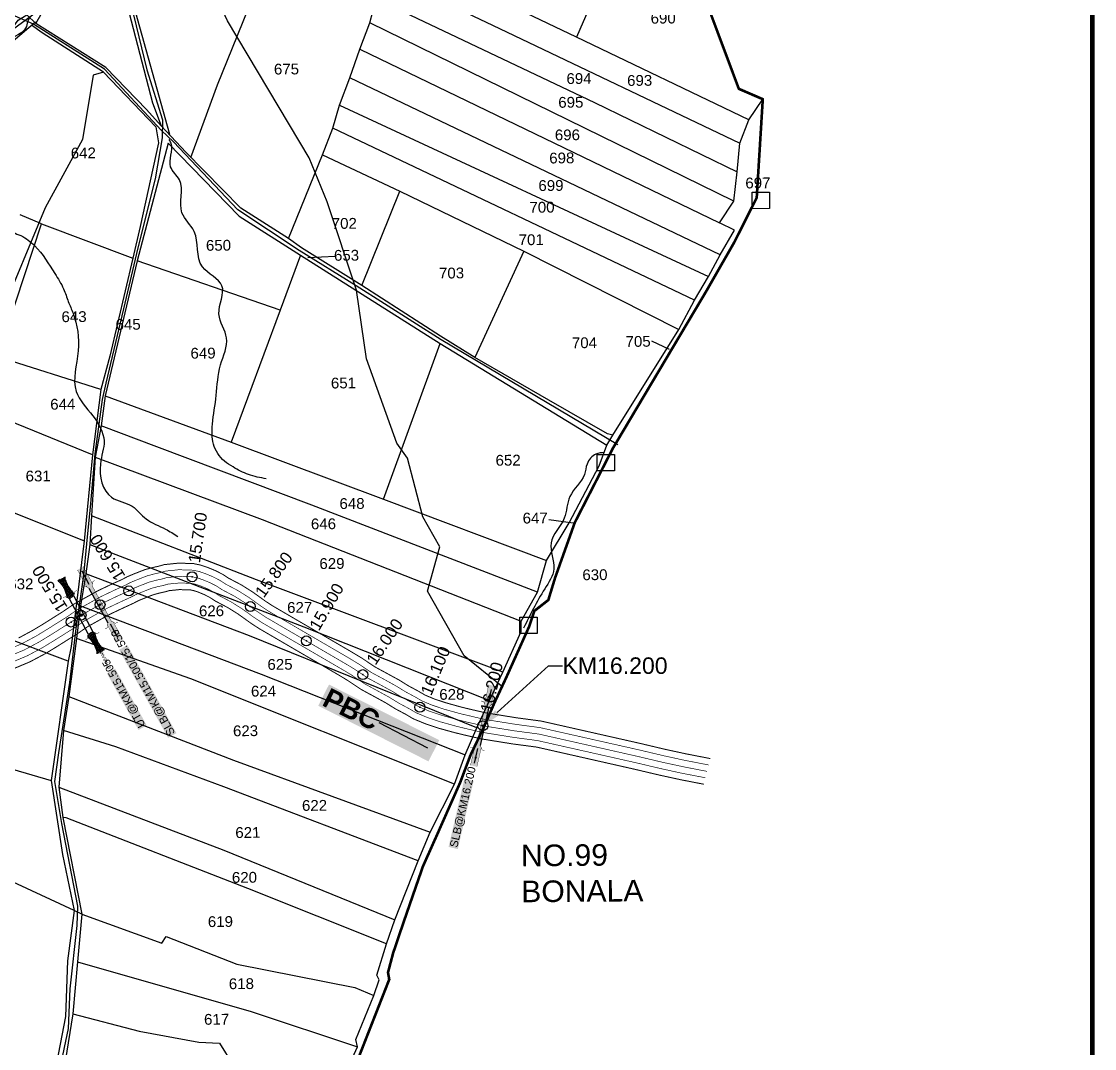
# Model space of a CAD drawing. Header units: inches. Extents: x 183472 to 190380, y 1608658 to 1615701.
# Drawn here: x 188754 to 190380, y 1611026 to 1612582 of the extents above; entities that cross this region are included whole.
import ezdxf
from ezdxf import colors
from ezdxf.entities.mleader import LeaderData, LeaderLine
from ezdxf.enums import TextEntityAlignment as Align
from ezdxf.math import Vec2, Vec3

# ---------------------------------------------------------------- set-up
doc = ezdxf.new("R2010")
doc.units = ezdxf.units.IN
doc.header["$LTSCALE"] = 15
doc.header["$MEASUREMENT"] = 0
doc.header["$PDMODE"] = 32
doc.header["$PDSIZE"] = 15
doc.linetypes.add('ACAD_ISO02W100', pattern=[15, 12, -3])
doc.linetypes.add('HIDDEN2', pattern=[0.1875, 0.125, -0.0625])
for name, color, linetype in [('BOUNDRY', 5, 'Continuous'), ('CANAL1', 7, 'Continuous'), ('CSMark', 72, 'Continuous'), ('PAPER SIZE', 5, 'Continuous'), ('PLOT', 7, 'Continuous'), ('PLOT NO', 7, 'Continuous'), ('ROADS', 1, 'Continuous'), ('STREAM', 4, 'Continuous'), ('STRUCTURE', 5, 'Continuous'), ('text2', 7, 'Continuous'), ('VILLAGE BOUNDRY STONE', 1, 'Continuous'), ('VILLAGE STONES', 240, 'Continuous')]:
    doc.layers.add(name, color=color, linetype=linetype)
doc.styles.get("Standard").update_dxf_attribs({"font": 'arial.ttf'})
doc.dimstyles.get("Standard").update_dxf_attribs({"dimtxt": 0.18, "dimasz": 0.18, "dimexe": 0.18, "dimexo": 0.0625, "dimgap": 0.09, "dimtad": 0, "dimtih": 1, "dimtoh": 1, "dimdec": 4, "dimzin": 0, "dimdsep": 46, "dimtxsty": 'Standard', "dimcen": 0.09, "dimadec": 0, "dimazin": 0, "dimtfac": 1, "dimtdec": 4, "dimtofl": 0, "dimtmove": 0, "dimatfit": 3, "dimfxl": 1, "dimtolj": 1, "dimtzin": 0, "dimarcsym": 0})

# ---------------------------------------------------------------- blocks, each defined once
blk = doc.blocks.new('SLB')
at = {"layer": 'STRUCTURE'}
h = blk.add_hatch(dxfattribs=at)
h.set_pattern_fill('DOTS', color=6, scale=20, angle=320.3722, style=0)
h.set_pattern_definition([(320.372247934, (-159.4327, -72.9564), (1.2786241598, 0.5641323054), [0, -1.25])])
h.paths.add_polyline_path([(769699.5, 1706871.1), (769699.5, 1706861.1), (769729.1, 1706861.1), (769732.1, 1706863.1), (769792.1, 1706863.1), (769795.1, 1706861.1), (769824.7, 1706861.1), (769824.7, 1706871.1), (769795.1, 1706871.1), (769792.1, 1706869.1), (769732.1, 1706869.1), (769729.1, 1706871.1)])
at = {"layer": 'STRUCTURE', "color": 6, "linetype": 'ACAD_ISO02W100', "ltscale": 0.5, "const_width": 0.5}
for points in [[(769699.5, 1706871.1), (769729.1, 1706871.1)], [(769795.1, 1706871.1), (769824.7, 1706871.1)], [(769699.5, 1706861.1), (769729.1, 1706861.1)], [(769795.1, 1706861.1), (769824.7, 1706861.1)]]:
    blk.add_lwpolyline(points, dxfattribs=at)
at = {"layer": 'STRUCTURE', "color": 6, "const_width": 0.628}
for points in [[(769726.1, 1706877.1), (769726.1, 1706873.1), (769732.1, 1706869.1), (769792.1, 1706869.1), (769798.1, 1706873.1), (769798.1, 1706877.1)], [(769726.1, 1706855.1), (769726.1, 1706859.1), (769732.1, 1706863.1), (769792.1, 1706863.1), (769798.1, 1706859.1), (769798.1, 1706855.1)]]:
    blk.add_lwpolyline(points, dxfattribs=at)
at = {"layer": 'STRUCTURE', "color": 6}
blk.add_lwpolyline([(769732.1, 1706863.1), (769792.1, 1706863.1)], dxfattribs=at)
blk.add_lwpolyline([(769732.1, 1706863.1), (769792.1, 1706863.1)], dxfattribs=at)
at = {"layer": 'STRUCTURE', "color": 0}
blk.add_circle((769762.1, 1706866.1), 1.24, dxfattribs=at)
for points in [[(769703.8, 1706866), (769726.7, 1706866)], [(769818.6, 1706865.8), (769795.7, 1706865.8)]]:
    blk.add_leader(points, dimstyle='Standard', override={"dimasz": 10, "dimgap": 0.09, "dimtad": 0}, dxfattribs=at)
blk = doc.blocks.new('UT')
at = {"layer": 'STRUCTURE'}
h = blk.add_hatch(dxfattribs=at)
h.set_pattern_fill('DASH', color=150, scale=8, angle=-39.6278, style=0)
h.set_pattern_definition([(320.372247933, (-4370.464, -6260.8811), (1.40800153113, 0.132407282), [1, -1])])
h.paths.add_polyline_path([(765163, 1700681.9), (765165.6, 1700680.6), (765167.2, 1700680.3), (765169.1, 1700680), (765172.4, 1700679.6), (765176.4, 1700679.3), (765179.5, 1700679.5), (765183.1, 1700679.9), (765187.7, 1700680.9), (765188.9, 1700681.2), (765193.1, 1700682.2), (765196.1, 1700680.2), (765196.1, 1700672.2), (765193.1, 1700670.2), (765190.5, 1700670.8), (765188.1, 1700671.3), (765185.5, 1700671.8), (765183.6, 1700672.1), (765181, 1700672.5), (765180.3, 1700672.5), (765178.5, 1700672.6), (765176.7, 1700672.6), (765174.6, 1700672.5), (765172.5, 1700672.3), (765170.4, 1700672), (765168.5, 1700671.7), (765166.1, 1700671.2), (765165, 1700670.8), (765163, 1700669.7)])
h.paths.add_polyline_path([(765259.1, 1700682.2), (765256.1, 1700680.2), (765256.1, 1700672.2), (765259.1, 1700670.2), (765261.9, 1700671), (765264.4, 1700671.6), (765266.4, 1700672), (765269.1, 1700672.5), (765272.7, 1700673), (765276.1, 1700673.1), (765278.6, 1700672.9), (765281.2, 1700672.7), (765283.9, 1700672.3), (765286.4, 1700671.9), (765288, 1700671.3), (765289.2, 1700670.6), (765289.1, 1700682.7), (765287.6, 1700681.8), (765285.7, 1700681.2), (765283, 1700680.7), (765281.2, 1700680.4), (765276.7, 1700679.9), (765272.7, 1700679.9), (765268.7, 1700680.3), (765264.8, 1700681), (765261.2, 1700681.7)])
at = {"layer": 'STRUCTURE', "color": 150, "const_width": 0.628}
for points in [[(765190.1, 1700688.2), (765190.1, 1700684.2), (765196.1, 1700680.2), (765256.1, 1700680.2), (765262.1, 1700684.2), (765262.1, 1700688.2)], [(765190.1, 1700664.2), (765190.1, 1700668.2), (765196.1, 1700672.2), (765256.1, 1700672.2), (765262.1, 1700668.2), (765262.1, 1700664.2)]]:
    blk.add_lwpolyline(points, dxfattribs=at)
at = {"layer": 'STRUCTURE', "color": 150}
for points in [[(765196.1, 1700680.2), (765256.1, 1700680.2)], [(765196.1, 1700672.2), (765256.1, 1700672.2)], [(765196.1, 1700672.2), (765256.1, 1700672.2)]]:
    blk.add_lwpolyline(points, dxfattribs=at)
at = {"layer": 'STRUCTURE', "color": 0}
blk.add_circle((765226.1, 1700676.2), 1.89, dxfattribs=at)
at = {"layer": 'STRUCTURE', "color": 150}
for points in [[(765163, 1700681.9), (765164.4, 1700681.1), (765167.9, 1700680.2), (765171.2, 1700679.8), (765176.1, 1700679.4), (765184.7, 1700680.3), (765193.1, 1700682.2)], [(765163, 1700669.7), (765164.3, 1700670.6), (765167.8, 1700671.6), (765171.2, 1700672.1), (765176, 1700672.6), (765184.7, 1700672), (765193.1, 1700670.2)], [(765289.1, 1700682.7), (765287.8, 1700681.9), (765284.3, 1700680.9), (765280.9, 1700680.4), (765276.1, 1700679.8), (765267.4, 1700680.5), (765259.1, 1700682.2)], [(765289.2, 1700670.6), (765287.8, 1700671.4), (765284.2, 1700672.3), (765280.9, 1700672.7), (765276.1, 1700673.1), (765267.4, 1700672.2), (765259.1, 1700670.2)]]:
    blk.add_spline(points, degree=3, dxfattribs=at)
at = {"layer": 'STRUCTURE', "color": 0}
blk.add_text('STREAM', height=5, dxfattribs=at).set_placement((765148.2, 1700675.8), align=Align.MIDDLE_CENTER)
for points in [[(765190.9, 1700676), (765164.2, 1700675.8)], [(765289.3, 1700676.7), (765265.4, 1700676.4)]]:
    blk.add_leader(points, dimstyle='Standard', override={"dimasz": 10, "dimgap": 0.09, "dimtad": 0}, dxfattribs=at)
blk = doc.blocks.new('PBC')
at = {"layer": 'STRUCTURE', "color": 5, "insert": (13.6, 8.7), "char_height": 30, "width": 181.057, "attachment_point": 1, "rotation": 325.6347, "bg_fill": 1, "box_fill_scale": 1.1, "bg_fill_color": 7, "bg_fill_true_color": 16777215, "bg_fill_transparency": 0}
blk.add_mtext('{\\fArial|b1|i0|c0|p34;\\C256;PBC}', dxfattribs=at)
at = {"layer": 'PAPER SIZE'}
blk.add_leader([(148.6, -102.5), (80.6, -54.7)], dimstyle='Standard', override={"dimasz": 40, "dimgap": 0.09, "dimtad": 0, "dimtfill": 2, "dimtfillclr": 5}, dxfattribs=at)

msp = doc.modelspace()

# ---------------------------------------------------------------- linework, layer by layer
at = {"layer": 'BOUNDRY', "const_width": 4}
msp.add_lwpolyline([(189768.2, 1612673.5), (189840.7, 1612479.8), (189877, 1612464.1), (189867.8, 1612314.7), (189833.8, 1612247.3), (189790.8, 1612172.2), (189649.8, 1611935), (189592.2, 1611822.7), (189562.4, 1611739.1), (189552.1, 1611705.3), (189530.8, 1611688.6), (189523, 1611665), (189488.4, 1611588), (189470.9, 1611550.5), (189453.8, 1611511.3), (189434.1, 1611470.1), (189418.5, 1611428.7), (189383.5, 1611349.6), (189362.1, 1611301.7), (189331.9, 1611214.5), (189317, 1611170.5), (189309.2, 1611141), (189311.1, 1611130.5), (189218, 1610893.1)], dxfattribs=at)
at = {"layer": 'CANAL1', "color": 200, "const_width": 1.5}
for points in [[(188749.6, 1611647.8), (188770.8, 1611659.2), (188786.7, 1611668.8), (188816.8, 1611687.8), (188833.5, 1611699.2), (188869.4, 1611719.2), (188891.3, 1611729.6), (188906.3, 1611736.4), (188914.4, 1611740.7), (188924.9, 1611745.1), (188941.1, 1611751.4), (188953.9, 1611754.8), (188961.4, 1611756.4), (188970.1, 1611758.9), (188991.9, 1611761.2), (189014.5, 1611760.5), (189025.5, 1611758.2), (189035.6, 1611754.8), (189047.6, 1611749.9), (189059.3, 1611743.9), (189067.8, 1611738.3), (189086.9, 1611728.3), (189104.5, 1611717.2), (189124.3, 1611703), (189134.8, 1611696.2), (189253.4, 1611627), (189259.7, 1611623.2), (189269.7, 1611617.2), (189289.4, 1611604), (189306.5, 1611594.7), (189326.2, 1611584), (189340.3, 1611575.2), (189355.7, 1611566.9), (189365.3, 1611561.3), (189379.6, 1611555.3), (189396.9, 1611549.6), (189420.1, 1611543.1), (189435.1, 1611539.5), (189457.2, 1611534.4), (189503.7, 1611526.9), (189541.3, 1611521.9), (189692.3, 1611487.8), (189729, 1611479.1), (189760.9, 1611472.2), (189797.4, 1611465.1)], [(188732.8, 1611597.4), (188766.8, 1611611.7), (188790.7, 1611624.4), (188807.7, 1611634.8), (188838.8, 1611654.4), (188854.6, 1611665.2), (188887.8, 1611683.7), (188908.1, 1611693.3), (188923.8, 1611700.5), (188931.4, 1611704.5), (188939.8, 1611707.9), (188953.6, 1611713.3), (188963.2, 1611715.9), (188971, 1611717.6), (188977.8, 1611719.5), (188993.3, 1611721.1), (189009.9, 1611720.6), (189015, 1611719.5), (189021.7, 1611717.3), (189030.9, 1611713.5), (189039.1, 1611709.3), (189047.5, 1611703.8), (189066.9, 1611693.6), (189082.2, 1611684), (189101.7, 1611670), (189113.8, 1611662.1), (189233.1, 1611592.5), (189239.1, 1611588.9), (189248.2, 1611583.4), (189268.7, 1611569.7), (189287.4, 1611559.6), (189306, 1611549.4), (189320.3, 1611540.5), (189336.1, 1611532.1), (189347.4, 1611525.4), (189365.6, 1611517.9), (189385.2, 1611511.3), (189410.1, 1611504.4), (189425.8, 1611500.6), (189449.5, 1611495.1), (189497.8, 1611487.3), (189534.3, 1611482.5), (189683.3, 1611448.8), (189720.2, 1611440.1), (189752.8, 1611433), (189787.7, 1611426.2)]]:
    msp.add_lwpolyline(points, dxfattribs=at)
at = {"layer": 'CANAL1', "color": 5, "const_width": 1}
for points in [[(188724.4, 1611626.4), (188753.9, 1611638.8), (188775.8, 1611650.5), (188791.9, 1611660.3), (188822.3, 1611679.4), (188838.8, 1611690.7), (188874, 1611710.3), (188895.5, 1611720.6), (188910.7, 1611727.5), (188918.7, 1611731.7), (188928.6, 1611735.8), (188944.2, 1611741.9), (188956.2, 1611745.1), (188963.8, 1611746.7), (188972, 1611749.1), (188992.3, 1611751.2), (189013.4, 1611750.5), (189022.9, 1611748.6), (189032.1, 1611745.4), (189043.4, 1611740.8), (189054.3, 1611735.2), (189062.7, 1611729.7), (189081.9, 1611719.6), (189098.9, 1611708.9), (189118.6, 1611694.7), (189129.5, 1611687.6), (189248.3, 1611618.4), (189254.6, 1611614.6), (189264.3, 1611608.7), (189284.2, 1611595.4), (189301.7, 1611586), (189321.1, 1611575.3), (189335.3, 1611566.5), (189350.8, 1611558.2), (189360.9, 1611552.3), (189376.1, 1611546), (189394, 1611540), (189417.6, 1611533.4), (189432.8, 1611529.8), (189455.3, 1611524.5), (189502.2, 1611517), (189539.5, 1611512), (189690.1, 1611478.1), (189726.8, 1611469.4), (189758.9, 1611462.4), (189795, 1611455.4)], [(188730, 1611607.1), (188762.5, 1611620.7), (188785.7, 1611633.1), (188802.4, 1611643.3), (188833.3, 1611662.7), (188849.3, 1611673.7), (188883.2, 1611692.6), (188903.9, 1611702.4), (188919.4, 1611709.5), (188927.2, 1611713.5), (188936.1, 1611717.2), (188950.5, 1611722.9), (188960.9, 1611725.7), (188968.6, 1611727.3), (188975.9, 1611729.4), (188993, 1611731.1), (189011, 1611730.6), (189017.6, 1611729.2), (189025.1, 1611726.7), (189035.1, 1611722.6), (189044.2, 1611717.9), (189052.6, 1611712.4), (189071.9, 1611702.2), (189087.7, 1611692.3), (189107.3, 1611678.2), (189119, 1611670.6), (189238.2, 1611601.1), (189244.3, 1611597.5), (189253.6, 1611591.9), (189273.9, 1611578.3), (189292.1, 1611568.4), (189311.1, 1611558), (189325.3, 1611549.2), (189341, 1611540.8), (189351.9, 1611534.4), (189369.1, 1611527.2), (189388.1, 1611520.9), (189412.6, 1611514.1), (189428.1, 1611510.3), (189451.4, 1611504.9), (189499.3, 1611497.2), (189536, 1611492.3), (189685.6, 1611458.6), (189722.4, 1611449.9), (189754.8, 1611442.8), (189790.1, 1611436)]]:
    msp.add_lwpolyline(points, dxfattribs=at)
at = {"layer": 'CANAL1', "color": 1, "linetype": 'HIDDEN2', "ltscale": 4, "const_width": 1}
msp.add_lwpolyline([(188727.2, 1611616.8), (188758.2, 1611629.7), (188780.8, 1611641.8), (188797.2, 1611651.8), (188827.8, 1611671.1), (188844.1, 1611682.2), (188878.6, 1611701.4), (188899.7, 1611711.5), (188915.1, 1611718.5), (188922.9, 1611722.6), (188932.3, 1611726.5), (188947.4, 1611732.4), (188958.6, 1611735.4), (188966.2, 1611737), (188973.9, 1611739.2), (188992.6, 1611741.1), (189012.2, 1611740.5), (189020.3, 1611738.9), (189028.6, 1611736), (189039.2, 1611731.7), (189049.2, 1611726.6), (189057.7, 1611721), (189076.9, 1611710.9), (189093.3, 1611700.6), (189113, 1611686.5), (189124.3, 1611679.1), (189243.2, 1611609.7), (189249.4, 1611606.1), (189258.9, 1611600.3), (189279.1, 1611586.8), (189296.9, 1611577.2), (189316.1, 1611566.7), (189330.3, 1611557.9), (189345.9, 1611549.5), (189356.4, 1611543.3), (189372.6, 1611536.6), (189391.1, 1611530.5), (189415.1, 1611523.8), (189430.5, 1611520), (189452.9, 1611514.8), (189453.3, 1611514.7), (189500.8, 1611507.1), (189537.8, 1611502.2), (189687.8, 1611468.3), (189724.6, 1611459.6), (189756.9, 1611452.6), (189792.5, 1611445.7)], dxfattribs=at)
at = {"layer": 'PLOT'}
for points in [[(189010.3, 1612375.7), (189050.9, 1612485.8), (189112.4, 1612638.2), (189166.1, 1612783.3), (189124.9, 1612810), (189141.1, 1612877.1), (189156.6, 1612930.9), (189334.5, 1612902), (189361.9, 1612968), (189422.4, 1612948.1), (189604.5, 1612888.5), (189629, 1612948.7), (189655.9, 1612951.1)], [(189158.3, 1612253), (189210.1, 1612379.6), (189225.6, 1612420.2), (189235.8, 1612455), (189251.3, 1612496.6), (189266.3, 1612540.1), (189281.7, 1612579.6), (189286.3, 1612597), (189216.1, 1612633.7), (189223.9, 1612648.5), (189238.8, 1612685.4), (189259.5, 1612738.1), (189166.1, 1612783.3)], [(189637.3, 1612656), (189594.9, 1612557.8), (189454, 1612625.5), (189475.7, 1612677.7), (189496.9, 1612729), (189536.9, 1612711.6)], [(189650, 1611955.3), (189641.8, 1611956.9), (189553.1, 1612007.9), (189440.9, 1612072.9), (189388.5, 1612104.9), (189269.8, 1612181.8), (189178.1, 1612239), (189158.3, 1612253), (189086.3, 1612299), (189003, 1612383.8), (188965.7, 1612423.6), (188943.4, 1612448.6), (188881.5, 1612512.3), (188775.8, 1612579), (188785.4, 1612595.5), (188813, 1612621.4), (188866.4, 1612706.8), (188897.4, 1612670.5), (188952.3, 1612458.6), (188965.7, 1612423.6)], [(189238.8, 1612685.4), (189478, 1612571.1), (189842, 1612397.5)], [(189223.9, 1612648.5), (189622.1, 1612459.1), (189838, 1612354.2)], [(188923.3, 1612608), (188978.1, 1612411)], [(188426.6, 1612374.3), (188485.3, 1612412.2), (188536, 1612441.3), (188566.8, 1612459.4), (188665.7, 1612504), (188727.1, 1612554), (188748.9, 1612584), (188762, 1612591.9), (188775.8, 1612579)], [(188741.5, 1612552.5), (188775.4, 1612581.1)], [(188878, 1612505), (188785.2, 1612564.8), (188769, 1612576.1)], [(189833.3, 1612309.5), (189281.7, 1612579.6)], [(189856.1, 1612432.9), (189594.9, 1612557.8)], [(189266.3, 1612540.1), (189811.3, 1612276.9)], [(188878, 1612505), (188957.5, 1612422), (188961.6, 1612398.1), (188933.5, 1612271.4), (188922.8, 1612223.4), (188888, 1612074.8), (188874, 1612024.4), (188861.3, 1611925.2), (188848.9, 1611795.1), (188829.1, 1611635), (188824.5, 1611612.5), (188799, 1611431.8), (188816.2, 1611319.6), (188833.7, 1611234.7), (188823.7, 1611158.4), (188820.5, 1611074.2), (188785.9, 1610893.6), (188766.6, 1610777.7), (188745.5, 1610734.8)], [(189812.3, 1612228.4), (189251.3, 1612496.6)], [(189222.3, 1610938.5), (189263.2, 1611028.3), (189260.7, 1611039.5), (189287.7, 1611106.3), (189296, 1611129.7), (189292.1, 1611137.1), (189307, 1611184.3), (189319.4, 1611220.8), (189354.9, 1611310), (189373.3, 1611353.7), (189409.8, 1611426.3), (189425.9, 1611470.9), (189443.9, 1611511.7), (189463.1, 1611553.1), (189483.1, 1611596.2), (189511, 1611657.6), (189511.2, 1611673.3), (189535.8, 1611717.4), (189549.4, 1611765.3), (189583.6, 1611822.3), (189629.3, 1611908.5), (189640.9, 1611939.9), (189650, 1611955.3), (189749.8, 1612115.3), (189773.8, 1612159.7), (189794.9, 1612195.5), (189812.3, 1612228.4), (189834.1, 1612265.5), (189811.3, 1612276.9), (189833.3, 1612309.5), (189838, 1612354.2), (189842, 1612397.5), (189856.1, 1612432.9), (189877, 1612464.1)], [(189235.8, 1612455), (189794.9, 1612195.5)], [(189773.8, 1612159.7), (189225.6, 1612420.2)], [(188976.1, 1612397.7), (188929, 1612219), (188880.9, 1612014.5), (188874.4, 1611969.3), (188865.6, 1611921.5), (188859.8, 1611832.8), (188857.3, 1611789.5), (188851.3, 1611744.8), (188843.2, 1611696.6), (188837.2, 1611647.2), (188825.8, 1611559.3), (188817.4, 1611507.8), (188810.4, 1611421.9), (188816.4, 1611375.8), (188845.2, 1611229.5), (188839, 1611157.2), (188831.5, 1611078.5), (188815.5, 1610977.8), (188784.9, 1610831.5), (188774.5, 1610767), (188756.2, 1610745.6), (188775.2, 1610684.9), (188821.3, 1610631.5), (188822.3, 1610554.8)], [(188976.1, 1612397.7), (189083.6, 1612286.8), (189176.7, 1612227.6), (189388, 1612093.7), (189640.9, 1611939.9)], [(189003, 1612383.8), (189003, 1612383.8), (189003, 1612383.8)], [(189210.1, 1612379.6), (189327.3, 1612324.8), (189514.9, 1612234), (189749.8, 1612115.3)], [(189269.8, 1612181.8), (189327.3, 1612324.8)], [(188732.7, 1612118.5), (188784, 1612275.4), (188751.7, 1612288.9)], [(188784, 1612275.4), (188922.8, 1612223.4)], [(189514.9, 1612234), (189440.9, 1612072.9)], [(189146, 1612144.3), (188929, 1612219)], [(189176.7, 1612227.6), (189146, 1612144.3), (189071.8, 1611944.7)], [(189302.2, 1611858.2), (189388, 1612093.7)], [(188874, 1612024.4), (188717.8, 1612073.9)], [(188880.9, 1612014.5), (189071.8, 1611944.7), (189302.2, 1611858.2), (189549.4, 1611765.3)], [(188861.3, 1611925.2), (188721.5, 1611982.4)], [(189535.8, 1611717.4), (189193.6, 1611849.1), (188959, 1611937.2), (188874.4, 1611969.3)], [(188865.6, 1611921.5), (189118.8, 1611827.4), (189511.2, 1611673.3)], [(188688.2, 1611859.2), (188848.9, 1611795.1)], [(189483.1, 1611596.2), (189109.8, 1611735.9), (188859.8, 1611832.8)], [(188857.3, 1611789.5), (189181.9, 1611664.9), (189463.1, 1611553.1)], [(189443.9, 1611511.7), (189099.4, 1611650.8), (188851.3, 1611744.8)], [(188843.2, 1611696.6), (189117, 1611592.9), (189425.9, 1611470.9)], [(188824.5, 1611612.5), (188608.8, 1611693.4), (188594.6, 1611690.6)], [(189409.8, 1611426.3), (189010.3, 1611585.9), (188837.2, 1611647.2)], [(188825.8, 1611559.3), (189075.1, 1611462.8), (189373.3, 1611353.7)], [(188527.6, 1611531.4), (188595.1, 1611501.6), (188690, 1611463.7), (188799, 1611431.8)], [(189354.9, 1611310), (189060.7, 1611422.3), (188896.7, 1611483.1), (188817.4, 1611507.8)], [(188810.4, 1611421.9), (189060.6, 1611326.1), (189319.4, 1611220.8)], [(189307, 1611184.3), (189097, 1611268.3), (188821.8, 1611375.4), (188816.4, 1611375.8)], [(188845.2, 1611229.5), (188833.7, 1611234.7), (188747.7, 1611274.6), (188632.7, 1611326.9), (188536.8, 1611359.1)], [(188845.2, 1611229.5), (188966.6, 1611185.6), (188973.2, 1611195.6), (189080.3, 1611153.8), (189258.8, 1611118.1), (189287.7, 1611106.3)], [(188839, 1611157.2), (189101.9, 1611082), (189263.2, 1611028.3)], [(188831.5, 1611078.5), (188932.2, 1611052.1), (189022.5, 1611035.6), (189054, 1611033.8), (189074.6, 1611000.7), (189222.3, 1610938.5)]]:
    msp.add_lwpolyline(points, dxfattribs=at)
at = {"layer": 'ROADS'}
for points in [[(188860, 1613292.8), (188879.4, 1613228.7), (188891.7, 1613153.9), (188914.4, 1612981.3), (188903.6, 1612908.1), (188901.3, 1612862.4), (188879.2, 1612757.6), (188869.3, 1612722.8), (188836.5, 1612671.9), (188790.3, 1612607.1), (188768.6, 1612589.8), (188740.4, 1612569.1), (188702.7, 1612525.4), (188666.8, 1612499.3), (188577.7, 1612458.2), (188537.5, 1612435.6)], [(189657.4, 1611940.6), (189390, 1612099.4), (189260.9, 1612181.2), (189174.6, 1612234.7), (189081.9, 1612296.2), (188984.3, 1612399.4), (188965.9, 1612416.6), (188879.7, 1612509.4), (188772, 1612577.8), (188708.1, 1612605.5), (188629.7, 1612624.6), (188552.9, 1612640.7), (188493.7, 1612662.3), (188482.1, 1612695.2), (188475, 1612719.4), (188454.9, 1612754.7), (188437.8, 1612775.3), (188261.1, 1612866.4), (188165.6, 1612911.1), (188018.7, 1612974.5), (188001.9, 1612982.5), (187974.2, 1612998.2), (187884.6, 1613057.9)], [(189480.7, 1611575.4), (189424.7, 1611620.7), (189368.8, 1611718.5), (189387.5, 1611786.1), (189361.9, 1611831.2), (189338.9, 1611920.1), (189322.7, 1611943.1), (189276.6, 1612070.6), (189261.6, 1612174.5), (189216.9, 1612308.5), (189189.6, 1612375.4), (189065.8, 1612582.8), (188991.7, 1612741.8), (188995.7, 1612791.9)], [(188911.3, 1612642.6), (188943.8, 1612508.7), (188967.4, 1612432.9), (188966.9, 1612405.7), (188956.6, 1612343.5), (188930.2, 1612239), (188908.6, 1612146.6), (188881.5, 1612033.8), (188876.4, 1612009), (188865, 1611926.8), (188858.4, 1611851.6), (188852.6, 1611790.3), (188848.1, 1611743.2), (188836.1, 1611662.3), (188826.6, 1611580.1), (188809.8, 1611474), (188803.8, 1611430.4), (188814.3, 1611366.8), (188838.9, 1611241.4), (188837.8, 1611212), (188827, 1611116.1), (188824.8, 1611056.1), (188799.2, 1610935.8)], [(188878, 1612505), (188862.6, 1612500.4), (188846.5, 1612403.1), (188790, 1612299.6), (188720.3, 1612132.7), (188687.7, 1611994.7), (188659.5, 1611884.6), (188600.4, 1611717), (188580.4, 1611644.2), (188537.6, 1611554.6), (188522.4, 1611473), (188489.4, 1611360), (188472.5, 1611244.3), (188469.4, 1611219.6), (188409.8, 1611166.8), (188321.4, 1611092.9), (188304.9, 1611057.4), (188297.5, 1611021), (188276.8, 1610984.5)]]:
    msp.add_lwpolyline(points, dxfattribs=at)
at = {"layer": 'STREAM'}
for points in [[(188923.9, 1613517.5), (188875.6, 1613493.6), (188857.8, 1613497.1), (188841.2, 1613457.6), (188837.6, 1613418.8), (188852.4, 1613383.6), (188855, 1613331.7), (188861, 1613302.5), (188864.8, 1613280.8), (188869.8, 1613262.7), (188880.5, 1613250.4), (188882.1, 1613219.4), (188882.3, 1613197.6), (188889.6, 1613164.9), (188889.9, 1613124.7), (188896.9, 1613080), (188902.4, 1613064.1), (188902.6, 1613039.3), (188909.8, 1613022.5), (188911.8, 1612990.6), (188916.3, 1612982.6), (188907.2, 1612960.8), (188902, 1612936), (188902.6, 1612921.1), (188901, 1612898.9), (188901.2, 1612871.4), (188899.7, 1612842.1), (188888, 1612805.7), (188879.4, 1612762.2), (188871.2, 1612738), (188866.5, 1612713.5), (188852.5, 1612689.1), (188836.2, 1612671.2), (188811.6, 1612631.6), (188786.2, 1612600.3), (188764.1, 1612584.2), (188761.4, 1612574.3), (188724.4, 1612545.6), (188722, 1612507.9), (188720.1, 1612475.1), (188723.4, 1612441.4), (188730.2, 1612422.4), (188734.4, 1612399), (188736, 1612371.6), (188728.3, 1612332.1), (188724.6, 1612286.9), (188714.2, 1612256.7), (188702.1, 1612213.4), (188686.4, 1612179.6), (188676.1, 1612129.8), (188681.2, 1612110.8), (188687.1, 1612084.7), (188687.8, 1612060.3), (188693.7, 1612036), (188704.1, 1612007.7), (188729.3, 1611972), (188721.4, 1611949.3), (188721.6, 1611925.6), (188712.6, 1611882.1), (188700.1, 1611846), (188685.1, 1611824.7), (188675.6, 1611798.4), (188659.7, 1611784.6), (188648.3, 1611765.7), (188632.5, 1611734.1), (188616.3, 1611710.4), (188604.1, 1611680.2), (188587.9, 1611660.6), (188584.5, 1611631.3), (188569.7, 1611605.9), (188558.7, 1611584.6), (188536.8, 1611552.9), (188504.5, 1611524.1), (188477.2, 1611505.3), (188454.2, 1611490.4), (188409.7, 1611456.4), (188402.8, 1611427.6), (188429.2, 1611401.6), (188434.2, 1611389.2), (188436.7, 1611346.4), (188460.3, 1611331.1), (188466.7, 1611305), (188469.2, 1611275.8), (188480.1, 1611237.7), (188486.9, 1611223.6), (188480.2, 1611166.1), (188480.9, 1611136.4), (188485.1, 1611105)], [(189124.8, 1611889), (189097.8, 1611895.4), (189074.4, 1611906.9), (189061.4, 1611915.8), (189044.7, 1611941.6), (189043.3, 1611971.5), (189049, 1612015.4), (189055.5, 1612061.5), (189064.7, 1612102.3), (189053.1, 1612138.9), (189057.7, 1612181.3), (189028.1, 1612210), (189015.5, 1612263.7), (188997.1, 1612292.1), (188993.1, 1612341.8), (188979.9, 1612361.6), (188980.5, 1612397.4), (188977.7, 1612403)], [(188725.5, 1612282.7), (188731.8, 1612268.7), (188752.9, 1612257.4), (188774, 1612241.9), (188804.6, 1612199.8), (188817.7, 1612176.7), (188824.9, 1612157.4), (188832, 1612139.8), (188839.8, 1612082.8), (188836.7, 1612021.4), (188862.1, 1611984.3), (188879, 1611946.3), (188873.4, 1611911.3), (188890.5, 1611861), (188921.5, 1611847.3), (188942.8, 1611828.2), (188972.1, 1611812.7), (188990.6, 1611801.7)], [(189637.3, 1611928.7), (189624.1, 1611926.3), (189610.8, 1611911.3), (189606.8, 1611895.7), (189584.7, 1611861.9), (189576.2, 1611829.3), (189556.4, 1611791.8), (189560.4, 1611752.5), (189546.6, 1611722.2), (189514.6, 1611662.8)]]:
    msp.add_spline(points, degree=3, dxfattribs=at)
at = {"layer": 'text2', "color": 5, "const_width": 7}
msp.add_lwpolyline([(183475.1, 1615267.9), (190376.1, 1615267.9), (190376.1, 1608661.5), (183475.1, 1608661.5)], close=True, dxfattribs=at)
at = {"layer": 'text2', "color": 3, "linetype": 'Continuous'}
for p in [(189012.4, 1611740.5), (188916.5, 1611719.2), (189100.6, 1611695.4), (188829, 1611671.9), (189185.5, 1611643.4), (189271, 1611592.3), (189357.5, 1611542.9), (189452.9, 1611514.8)]:
    msp.add_point(p, dxfattribs=at)
at = {"layer": 'text2', "color": 2, "linetype": 'Continuous'}
for p in [(188873, 1611698.3), (188844.2, 1611682.3), (189452.9, 1611514.8)]:
    msp.add_point(p, dxfattribs=at)
at = {"layer": 'VILLAGE BOUNDRY STONE'}
for points in [[(189860.9, 1612323.1), (189887.3, 1612323.3), (189887.4, 1612298.4), (189861.1, 1612298.2)], [(189625.9, 1611925.8), (189652.3, 1611926), (189652.4, 1611901), (189626.1, 1611900.8)], [(189508.9, 1611679.3), (189535.2, 1611679.5), (189535.4, 1611654.6), (189509, 1611654.4)]]:
    msp.add_lwpolyline(points, close=True, dxfattribs=at)

# ---------------------------------------------------------------- block references
at = {"layer": 'PAPER SIZE', "rotation": 7.587008772695978}
msp.add_blockref('PBC', (189208.8, 1611562.8), dxfattribs=at)
at = {"layer": 'STRUCTURE', "color": 0}
for name, p, rotation in [('SLB', (-1678478.9, 1474139.6), 298.4875046475408), ('UT', (2049724.6, 1734134.4), 117.9903789993534), ('SLB', (1683699.9, 483174.7), 77.21712260223737)]:
    msp.add_blockref(name, p, dxfattribs=dict(at, rotation=rotation))

# ---------------------------------------------------------------- texts
at = {"layer": 'CSMark', "color": 1}
for s, rotation, p in [('15.700', 81.5833, (189015.3, 1611761.9)), ('15.600', 121.531, (188904.3, 1611737)), ('15.800', 54.2683, (189113.7, 1611712.6)), ('15.500', 121.531, (188816.8, 1611689.7)), ('15.900', 59.7538, (189196.7, 1611661.9)), ('16.000', 56.1958, (189282.7, 1611610.4)), ('16.100', 67.414, (189366.3, 1611562.6)), ('16.200', 76.9379, (189457.5, 1611535.9))]:
    msp.add_text(s, height=18, rotation=rotation, dxfattribs=at).set_placement(p, align=Align.MIDDLE_LEFT)
at = {"layer": 'PLOT NO'}
for s, p in [('690', (189726.1, 1612586.9)), ('675', (189155.4, 1612509.7)), ('694', (189598.6, 1612495.4)), ('693', (189690.5, 1612492.5)), ('695', (189586.2, 1612459.4)), ('696', (189581, 1612410)), ('642', (188847.6, 1612382.6)), ('698', (189572.5, 1612375)), ('697', (189869.6, 1612337.2)), ('699', (189556.1, 1612333.3)), ('700', (189542.5, 1612300.4)), ('702', (189243, 1612275.9)), ('650', (189052.4, 1612242.7)), ('701', (189526.2, 1612251.2)), ('653', (189246.4, 1612227.6)), ('703', (189405.5, 1612200.7)), ('643', (188833.6, 1612134.6)), ('645', (188915.5, 1612122.9)), ('704', (189606.8, 1612095.1)), ('705', (189688.1, 1612097.1)), ('649', (189029, 1612079.3)), ('651', (189241.7, 1612034.1)), ('644', (188816.5, 1612002)), ('652', (189491.2, 1611917.1)), ('631', (188779.2, 1611893.2)), ('648', (189254.7, 1611851.5)), ('646', (189211.4, 1611820.7)), ('647', (189532.2, 1611829.5)), ('629', (189224.3, 1611760.6)), ('630', (189622.7, 1611743.6)), ('632', (188753, 1611729.7)), ('626', (189041.8, 1611688.9)), ('627', (189175.4, 1611694.1)), ('625', (189145.6, 1611607.8)), ('624', (189120.6, 1611567.3)), ('628', (189405.9, 1611562.4)), ('623', (189093.4, 1611507.2)), ('622', (189197.9, 1611394.1)), ('621', (189096.9, 1611353.1)), ('620', (189091.7, 1611285.1)), ('619', (189055.3, 1611218.1)), ('618', (189087.1, 1611124)), ('617', (189049.5, 1611070.1))]:
    msp.add_text(s, height=16.33, rotation=0.441, dxfattribs=at).set_placement(p, align=Align.MIDDLE_CENTER)
at = {"layer": 'STRUCTURE', "color": 5, "char_height": 12, "attachment_point": 1, "bg_fill": 1, "box_fill_scale": 1.1, "bg_fill_color": 7, "bg_fill_true_color": 16777215, "bg_fill_transparency": 0}
for s, insert, width, rotation in [('SLB@KM15.500/15.550', (188976.5, 1611498.2), 150.311, 119.1082), ('UT@KM15.505', (188931.6, 1611510), 96.028, 119.1082), ('SLB@KM16.200', (189402.4, 1611332.1), 103.722, 76.9379)]:
    msp.add_mtext(s, dxfattribs=dict(at, insert=insert, width=width, rotation=rotation))
at = {"layer": 'text2', "color": 1, "insert": (189510.5, 1611334.5), "char_height": 32.664, "width": 185.2, "attachment_point": 1, "rotation": 0.441}
msp.add_mtext('NO.99 BONALA', dxfattribs=at)

# ---------------------------------------------------------------- leaders
at = {"layer": 'ROADS'}
for points in [[(189188, 1612224.3), (189229.4, 1612226.1)], [(189735.5, 1612085), (189708.9, 1612097.3)], [(189589.8, 1611821.5), (189552.9, 1611826.8)]]:
    msp.add_leader(points, dimstyle='Standard', override={"dimgap": 0.09, "dimtad": 0, "dimzin": 2}, dxfattribs=at)
at = {"layer": 'VILLAGE STONES', "color": 1}
ml = msp.add_multileader_mtext('Standard', dxfattribs=at)
ml.set_content('KM16.200', color=1)
ml.set_leader_properties()
ml.build(insert=Vec2(0, 0))
ml.multileader.update_dxf_attribs({"dogleg_length": 0.36, "arrow_head_size": 30})
ctx = ml.context
ctx.base_point, ctx.char_height, ctx.arrow_head_size, ctx.landing_gap_size, ctx.plane_origin = Vec3(189573.5, 1611605.7), 25, 30, 0.09, Vec3(189502.1, 1611706.9)
notes = []
notes.append((ctx, [(0, (1, 1, 0), (189552.6, 1611605.7), (1, 0), 21, [(0, [(189452.6, 1611514.6)], 0, [])])]))
ctx.mtext.insert, ctx.mtext.flow_direction = Vec3(189573.6, 1611618.4), 5
for ctx, leaders in notes:
    for number, flags, end, landing, length, lines in leaders:
        leader = LeaderData()
        leader.index, (leader.has_last_leader_line, leader.has_dogleg_vector, leader.attachment_direction) = number, flags
        leader.last_leader_point, leader.dogleg_vector, leader.dogleg_length = Vec3(end), Vec3(landing), length
        for number, points, colour, breaks in lines:
            line = LeaderLine()
            line.index, line.vertices, line.color, line.breaks = number, Vec3.list(points), colors.encode_raw_color(colour), breaks
            leader.lines.append(line)
        ctx.leaders.append(leader)

doc.saveas('drawing.dxf')
